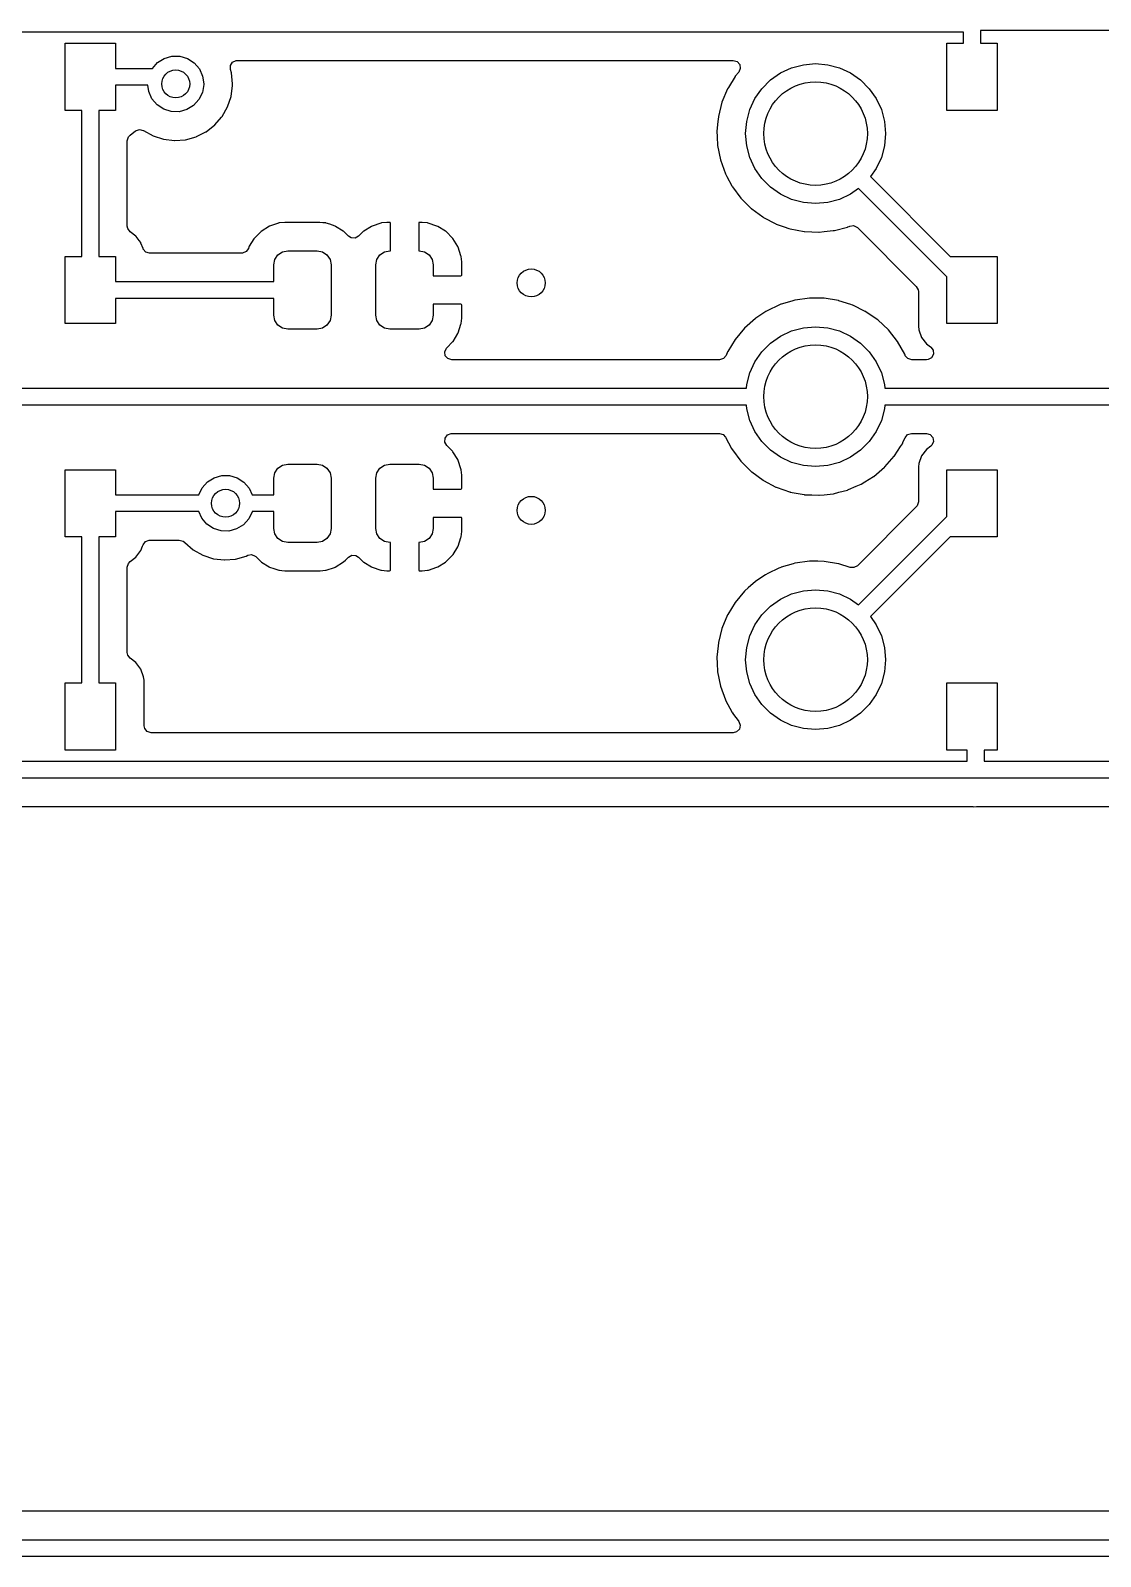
# Model space of a CAD drawing. Extents: x 51 to 243, y -135 to -54.
# Drawn here: x 74.88 to 93.99, y -135.02 to -107.76 of the extents above; entities that cross this region are included whole.
import ezdxf

# ---------------------------------------------------------------- set-up
doc = ezdxf.new("R2010")
doc.units = 0
doc.layers.add('BLACK', color=7, linetype='CONTINUOUS')

msp = doc.modelspace()

# ---------------------------------------------------------------- linework, layer by layer
at = {"layer": 'BLACK', "linetype": 'CONTINUOUS'}
for p, q in [((91.545, -107.785), (73.6566, -107.785)), ((91.545, -107.985), (91.545, -107.785)), ((95.8435, -107.758), (91.845, -107.758)), ((91.845, -107.758), (91.845, -107.985)), ((75.495, -109.185), (75.495, -107.985)), ((75.495, -107.985), (76.395, -107.985)), ((76.395, -107.985), (76.395, -108.435)), ((77.2658, -108.256), (77.4021, -108.217)), ((77.4021, -108.217), (77.5439, -108.217)), ((77.5439, -108.217), (77.6797, -108.258)), ((91.245, -109.185), (91.245, -107.985)), ((91.245, -107.985), (91.545, -107.985)), ((91.845, -107.985), (92.145, -107.985)), ((92.145, -107.985), (92.145, -109.185)), ((76.395, -108.435), (77.0543, -108.435)), ((77.0543, -108.435), (77.1459, -108.331)), ((77.1459, -108.331), (77.2658, -108.256)), ((77.6797, -108.258), (77.7987, -108.335)), ((77.7987, -108.335), (77.8912, -108.443)), ((77.8912, -108.443), (77.9499, -108.572)), ((78.4458, -108.385), (78.4837, -108.325)), ((78.4463, -108.456), (78.4458, -108.385)), ((78.4641, -108.515), (78.4463, -108.456)), ((78.4834, -108.712), (78.4641, -108.515)), ((78.4837, -108.325), (78.5481, -108.295)), ((78.5481, -108.295), (78.567, -108.294)), ((78.567, -108.294), (87.4302, -108.294)), ((87.4302, -108.294), (87.4983, -108.314)), ((87.5271, -108.501), (87.4644, -108.576)), ((87.4983, -108.314), (87.5448, -108.368)), ((87.5549, -108.438), (87.5271, -108.501)), ((87.5448, -108.368), (87.5549, -108.438)), ((88.0965, -108.642), (88.275, -108.517)), ((88.275, -108.517), (88.4725, -108.425)), ((88.4725, -108.425), (88.6829, -108.369)), ((88.6829, -108.369), (88.9, -108.35)), ((88.9, -108.35), (89.1171, -108.369)), ((89.1171, -108.369), (89.3275, -108.425)), ((89.3275, -108.425), (89.525, -108.517)), ((89.525, -108.517), (89.7035, -108.642)), ((76.9738, -108.735), (76.395, -108.735)), ((76.395, -108.735), (76.395, -109.185)), ((76.9884, -108.846), (76.9738, -108.735)), ((77.9699, -108.724), (77.9463, -108.864)), ((77.9499, -108.572), (77.97, -108.712)), ((77.97, -108.712), (77.9699, -108.724)), ((78.4582, -108.937), (78.483, -108.74)), ((78.483, -108.74), (78.4834, -108.712)), ((87.3425, -108.777), (87.3288, -108.799)), ((87.4619, -108.58), (87.3425, -108.777)), ((87.4644, -108.576), (87.4619, -108.58)), ((87.9424, -108.797), (88.0965, -108.642)), ((89.7035, -108.642), (89.8576, -108.797)), ((77.0455, -108.976), (76.9884, -108.846)), ((77.1367, -109.085), (77.0455, -108.976)), ((77.8845, -108.992), (77.7894, -109.097)), ((77.9463, -108.864), (77.8845, -108.992)), ((78.3958, -109.124), (78.4582, -108.937)), ((87.2277, -109.04), (87.1634, -109.294)), ((87.3288, -108.799), (87.2277, -109.04)), ((87.7254, -109.172), (87.8175, -108.975)), ((87.8175, -108.975), (87.9424, -108.797)), ((89.8576, -108.797), (89.9825, -108.975)), ((89.9825, -108.975), (90.0746, -109.172)), ((75.795, -109.185), (75.495, -109.185)), ((75.795, -111.795), (75.795, -109.185)), ((76.395, -109.185), (76.095, -109.185)), ((76.095, -109.185), (76.095, -111.795)), ((77.2547, -109.163), (77.1367, -109.085)), ((77.3901, -109.206), (77.2547, -109.163)), ((77.5318, -109.208), (77.3901, -109.206)), ((77.6686, -109.171), (77.5318, -109.208)), ((77.7894, -109.097), (77.6686, -109.171)), ((78.1688, -109.446), (78.2867, -109.309)), ((78.2867, -109.309), (78.294, -109.301)), ((78.294, -109.301), (78.2981, -109.296)), ((78.294, -109.301), (78.294, -109.301)), ((78.2981, -109.296), (78.3958, -109.124)), ((87.1629, -109.298), (87.154, -109.386)), ((87.1634, -109.294), (87.1629, -109.298)), ((87.1629, -109.298), (87.1629, -109.298)), ((87.669, -109.383), (87.7254, -109.172)), ((90.0746, -109.172), (90.131, -109.383)), ((92.145, -109.185), (91.245, -109.185)), ((76.6539, -109.626), (76.753, -109.552)), ((76.753, -109.552), (76.8195, -109.527)), ((76.8195, -109.527), (76.8889, -109.542)), ((76.8889, -109.542), (76.8914, -109.544)), ((76.8914, -109.544), (76.8916, -109.544)), ((76.8916, -109.544), (77.0643, -109.641)), ((77.842, -109.654), (78.0075, -109.57)), ((78.0075, -109.57), (78.013, -109.568)), ((78.0075, -109.57), (78.0075, -109.57)), ((78.013, -109.568), (78.1688, -109.446)), ((87.154, -109.386), (87.1372, -109.554)), ((87.1372, -109.554), (87.1374, -109.559)), ((87.1374, -109.559), (87.1374, -109.559)), ((87.1374, -109.559), (87.1421, -109.657)), ((87.65, -109.6), (87.669, -109.383)), ((87.669, -109.817), (87.65, -109.6)), ((90.131, -109.383), (90.15, -109.6)), ((90.15, -109.6), (90.131, -109.817)), ((76.6035, -109.727), (76.6235, -109.659)), ((76.6035, -111.253), (76.6035, -109.727)), ((76.6235, -109.659), (76.6539, -109.626)), ((77.0643, -109.641), (77.2524, -109.702)), ((77.2524, -109.702), (77.4488, -109.725)), ((77.4488, -109.725), (77.4549, -109.725)), ((77.4549, -109.725), (77.6398, -109.71)), ((77.4549, -109.725), (77.4549, -109.725)), ((77.6398, -109.71), (77.6398, -109.71)), ((77.6398, -109.71), (77.646, -109.71)), ((77.646, -109.71), (77.8365, -109.657)), ((77.8365, -109.657), (77.842, -109.654)), ((77.842, -109.654), (77.842, -109.654)), ((87.1421, -109.657), (87.1497, -109.815)), ((87.1497, -109.815), (87.2007, -110.071)), ((87.7254, -110.028), (87.669, -109.817)), ((90.131, -109.817), (90.0746, -110.028)), ((87.2007, -110.071), (87.289, -110.317)), ((87.8175, -110.225), (87.7254, -110.028)), ((90.0746, -110.028), (89.9825, -110.225)), ((87.289, -110.317), (87.3141, -110.364)), ((87.3141, -110.364), (87.4052, -110.533)), ((87.9424, -110.403), (87.8175, -110.225)), ((88.0965, -110.558), (87.9424, -110.403)), ((89.9825, -110.225), (89.8815, -110.369)), ((89.8815, -110.369), (91.3071, -111.795)), ((87.4052, -110.533), (87.4127, -110.547)), ((87.4127, -110.547), (87.4155, -110.551)), ((87.4155, -110.551), (87.4155, -110.551)), ((87.4155, -110.551), (87.5663, -110.753)), ((88.275, -110.683), (88.0965, -110.558)), ((88.4725, -110.775), (88.275, -110.683)), ((89.525, -110.683), (89.3275, -110.775)), ((89.6693, -110.581), (89.525, -110.683)), ((91.245, -112.157), (89.6693, -110.581)), ((87.5663, -110.753), (87.5663, -110.753)), ((87.5663, -110.753), (87.5691, -110.757)), ((87.5691, -110.757), (87.5724, -110.76)), ((87.5724, -110.76), (87.5724, -110.76)), ((87.5724, -110.76), (87.7498, -110.936)), ((87.7498, -110.936), (87.7547, -110.941)), ((87.7547, -110.941), (87.7585, -110.944)), ((87.7585, -110.944), (87.7585, -110.944)), ((87.7585, -110.944), (87.956, -111.088)), ((88.6829, -110.831), (88.4725, -110.775)), ((88.9, -110.85), (88.6829, -110.831)), ((89.1171, -110.831), (88.9, -110.85)), ((89.3275, -110.775), (89.1171, -110.831)), ((79.1804, -111.242), (79.1461, -111.253)), ((79.3073, -111.2), (79.1804, -111.242)), ((79.3138, -111.197), (79.3073, -111.2)), ((79.3073, -111.2), (79.3073, -111.2)), ((79.3207, -111.197), (79.3138, -111.197)), ((79.4163, -111.187), (79.3207, -111.197)), ((79.3207, -111.197), (79.3207, -111.197)), ((79.4164, -111.187), (79.4163, -111.187)), ((79.4196, -111.186), (79.4164, -111.187)), ((80.0454, -111.186), (79.4196, -111.186)), ((80.0983, -111.192), (80.0454, -111.186)), ((80.143, -111.197), (80.0983, -111.192)), ((80.1499, -111.197), (80.143, -111.197)), ((80.143, -111.197), (80.143, -111.197)), ((80.1564, -111.199), (80.1499, -111.197)), ((80.22, -111.22), (80.1564, -111.199)), ((80.1564, -111.199), (80.1564, -111.199)), ((80.3177, -111.253), (80.22, -111.22)), ((81.1324, -111.2), (80.9782, -111.252)), ((81.1458, -111.197), (81.1324, -111.2)), ((81.2414, -111.187), (81.1458, -111.197)), ((81.2479, -111.187), (81.2414, -111.187)), ((81.29, -111.187), (81.2479, -111.187)), ((81.2976, -111.189), (81.29, -111.187)), ((81.299, -111.19), (81.2976, -111.189)), ((81.3035, -111.205), (81.299, -111.19)), ((81.3035, -111.695), (81.3035, -111.205)), ((81.8132, -111.193), (81.8115, -111.201)), ((81.8115, -111.201), (81.8115, -111.695)), ((81.8144, -111.191), (81.8132, -111.193)), ((81.8296, -111.187), (81.8144, -111.191)), ((81.8671, -111.187), (81.8296, -111.187)), ((81.8736, -111.187), (81.8671, -111.187)), ((81.9679, -111.197), (81.8736, -111.187)), ((81.9813, -111.2), (81.9679, -111.197)), ((82.1356, -111.251), (81.9813, -111.2)), ((87.956, -111.088), (87.9655, -111.095)), ((87.9655, -111.095), (87.9697, -111.098)), ((87.9697, -111.098), (87.9697, -111.098)), ((87.9697, -111.098), (88.1927, -111.215)), ((88.1927, -111.215), (88.1927, -111.215)), ((88.1927, -111.215), (88.1968, -111.217)), ((88.1968, -111.217), (88.3405, -111.267)), ((89.509, -111.252), (89.5795, -111.244)), ((89.5795, -111.244), (89.6478, -111.279)), ((76.6114, -111.297), (76.6035, -111.253)), ((76.6539, -111.354), (76.6114, -111.297)), ((76.7583, -111.432), (76.6539, -111.354)), ((76.7636, -111.439), (76.7583, -111.432)), ((76.8186, -111.512), (76.7636, -111.439)), ((76.8456, -111.548), (76.8186, -111.512)), ((78.8669, -111.478), (78.7829, -111.614)), ((78.8707, -111.472), (78.8669, -111.478)), ((78.8669, -111.478), (78.8669, -111.478)), ((78.9957, -111.347), (78.8707, -111.472)), ((79.1461, -111.253), (78.9957, -111.347)), ((80.324, -111.257), (80.3177, -111.253)), ((80.4621, -111.342), (80.324, -111.257)), ((80.324, -111.257), (80.324, -111.257)), ((80.4683, -111.346), (80.4621, -111.342)), ((80.4735, -111.351), (80.4683, -111.346)), ((80.5564, -111.434), (80.4735, -111.351)), ((80.4735, -111.351), (80.4735, -111.351)), ((80.6015, -111.463), (80.5564, -111.434)), ((80.6723, -111.468), (80.6015, -111.463)), ((80.7346, -111.433), (80.6723, -111.468)), ((80.8158, -111.352), (80.7346, -111.433)), ((80.8272, -111.343), (80.8158, -111.352)), ((80.965, -111.258), (80.8272, -111.343)), ((80.9782, -111.252), (80.965, -111.258)), ((82.1488, -111.257), (82.1356, -111.251)), ((82.2868, -111.342), (82.1488, -111.257)), ((82.2982, -111.351), (82.2868, -111.342)), ((82.4129, -111.466), (82.2982, -111.351)), ((82.4219, -111.477), (82.4129, -111.466)), ((82.5072, -111.615), (82.4219, -111.477)), ((88.3405, -111.267), (88.4245, -111.297)), ((88.4245, -111.297), (88.4436, -111.303)), ((88.4436, -111.303), (88.4482, -111.304)), ((88.4482, -111.304), (88.6958, -111.351)), ((88.6958, -111.351), (88.6958, -111.351)), ((88.6958, -111.351), (88.7004, -111.352)), ((88.7004, -111.352), (88.831, -111.357)), ((88.831, -111.357), (88.9569, -111.362)), ((88.9569, -111.362), (88.9569, -111.362)), ((88.9569, -111.362), (88.9615, -111.362)), ((88.9615, -111.362), (89.0525, -111.352)), ((89.0525, -111.352), (89.2167, -111.334)), ((89.2167, -111.334), (89.2167, -111.334)), ((89.2167, -111.334), (89.2214, -111.334)), ((89.2214, -111.334), (89.2407, -111.329)), ((89.2407, -111.329), (89.4696, -111.269)), ((89.4696, -111.269), (89.4741, -111.267)), ((89.4741, -111.267), (89.4975, -111.257)), ((89.4975, -111.257), (89.509, -111.252)), ((89.6478, -111.279), (90.6996, -112.331)), ((76.8488, -111.557), (76.8456, -111.548)), ((76.8855, -111.655), (76.8488, -111.557)), ((76.8889, -111.663), (76.8855, -111.655)), ((76.9354, -111.716), (76.8889, -111.663)), ((77.0035, -111.736), (76.9354, -111.716)), ((78.649, -111.736), (77.0035, -111.736)), ((78.6626, -111.736), (78.649, -111.736)), ((78.7282, -111.709), (78.6626, -111.736)), ((78.7686, -111.65), (78.7282, -111.709)), ((78.7779, -111.622), (78.7686, -111.65)), ((78.7829, -111.614), (78.7779, -111.622)), ((79.239, -111.849), (79.2932, -111.768)), ((79.2932, -111.768), (79.3743, -111.714)), ((79.3743, -111.714), (79.47, -111.695)), ((79.47, -111.695), (79.995, -111.695)), ((79.995, -111.695), (80.0907, -111.714)), ((80.0907, -111.714), (80.1718, -111.768)), ((80.1718, -111.768), (80.226, -111.849)), ((81.064, -111.849), (81.1182, -111.768)), ((81.1182, -111.768), (81.1993, -111.714)), ((81.1993, -111.714), (81.295, -111.695)), ((81.295, -111.695), (81.3035, -111.695)), ((81.8115, -111.695), (81.82, -111.695)), ((81.82, -111.695), (81.9157, -111.714)), ((81.9157, -111.714), (81.9968, -111.768)), ((81.9968, -111.768), (82.051, -111.849)), ((82.5134, -111.628), (82.5072, -111.615)), ((82.5649, -111.782), (82.5134, -111.628)), ((82.5677, -111.796), (82.5649, -111.782)), ((75.495, -112.995), (75.495, -111.795)), ((75.495, -111.795), (75.795, -111.795)), ((76.095, -111.795), (76.395, -111.795)), ((76.395, -111.795), (76.395, -112.245)), ((79.22, -111.945), (79.239, -111.849)), ((79.22, -112.245), (79.22, -111.945)), ((80.226, -111.849), (80.245, -111.945)), ((80.245, -111.945), (80.245, -112.845)), ((81.045, -111.945), (81.064, -111.849)), ((81.045, -112.845), (81.045, -111.945)), ((82.051, -111.849), (82.07, -111.945)), ((82.07, -111.945), (82.07, -112.141)), ((82.5777, -111.891), (82.5677, -111.796)), ((82.578, -111.898), (82.5777, -111.891)), ((82.578, -112.127), (82.578, -111.898)), ((91.3071, -111.795), (92.145, -111.795)), ((92.145, -111.795), (92.145, -112.995)), ((76.395, -112.245), (79.22, -112.245)), ((82.07, -112.141), (82.5599, -112.141)), ((82.5599, -112.141), (82.5751, -112.137)), ((82.5751, -112.137), (82.5763, -112.135)), ((82.5763, -112.135), (82.578, -112.127)), ((90.6996, -112.331), (90.7336, -112.393)), ((91.245, -112.995), (91.245, -112.157)), ((79.22, -112.545), (76.395, -112.545)), ((76.395, -112.545), (76.395, -112.995)), ((79.22, -112.845), (79.22, -112.545)), ((88.4732, -112.593), (88.2824, -112.648)), ((88.5289, -112.576), (88.4732, -112.593)), ((88.5334, -112.575), (88.5289, -112.576)), ((88.5289, -112.576), (88.5289, -112.576)), ((88.7923, -112.54), (88.5334, -112.575)), ((88.797, -112.54), (88.7923, -112.54)), ((88.9399, -112.542), (88.797, -112.54)), ((88.797, -112.54), (88.797, -112.54)), ((89.0537, -112.543), (88.9399, -112.542)), ((89.3117, -112.585), (89.0537, -112.543)), ((89.3161, -112.587), (89.3117, -112.585)), ((89.529, -112.655), (89.3161, -112.587)), ((90.7336, -112.393), (90.7365, -112.42)), ((90.7365, -112.42), (90.7365, -113.043)), ((79.239, -112.941), (79.22, -112.845)), ((80.245, -112.845), (80.226, -112.941)), ((81.064, -112.941), (81.045, -112.845)), ((82.07, -112.845), (82.051, -112.941)), ((82.5645, -112.649), (82.07, -112.649)), ((82.07, -112.649), (82.07, -112.845)), ((82.5721, -112.651), (82.5645, -112.649)), ((82.5735, -112.652), (82.5721, -112.651)), ((82.578, -112.667), (82.5735, -112.652)), ((82.578, -112.892), (82.578, -112.667)), ((88.0096, -112.781), (87.8304, -112.898)), ((88.0451, -112.758), (88.0096, -112.781)), ((88.2417, -112.667), (88.0451, -112.758)), ((88.2782, -112.65), (88.2417, -112.667)), ((88.2824, -112.648), (88.2782, -112.65)), ((88.2782, -112.65), (88.2782, -112.65)), ((89.5606, -112.665), (89.529, -112.655)), ((89.5648, -112.667), (89.5606, -112.665)), ((89.7857, -112.776), (89.5648, -112.667)), ((89.5648, -112.667), (89.5648, -112.667)), ((89.795, -112.781), (89.7857, -112.776)), ((89.7988, -112.783), (89.795, -112.781)), ((89.7989, -112.783), (89.7988, -112.783)), ((89.8574, -112.824), (89.7989, -112.783)), ((90.0098, -112.93), (89.8574, -112.824)), ((76.395, -112.995), (75.495, -112.995)), ((79.2932, -113.022), (79.239, -112.941)), ((79.3743, -113.076), (79.2932, -113.022)), ((79.47, -113.095), (79.3743, -113.076)), ((79.995, -113.095), (79.47, -113.095)), ((80.0907, -113.076), (79.995, -113.095)), ((80.1718, -113.022), (80.0907, -113.076)), ((80.226, -112.941), (80.1718, -113.022)), ((81.1182, -113.022), (81.064, -112.941)), ((81.1993, -113.076), (81.1182, -113.022)), ((81.295, -113.095), (81.1993, -113.076)), ((81.82, -113.095), (81.295, -113.095)), ((81.9157, -113.076), (81.82, -113.095)), ((81.9968, -113.022), (81.9157, -113.076)), ((82.051, -112.941), (81.9968, -113.022)), ((82.514, -113.161), (82.5651, -113.006)), ((82.5651, -113.006), (82.568, -112.993)), ((82.568, -112.993), (82.5777, -112.899)), ((82.5777, -112.899), (82.578, -112.892)), ((87.6315, -113.075), (87.4644, -113.276)), ((87.8265, -112.901), (87.6315, -113.075)), ((87.8304, -112.898), (87.8265, -112.901)), ((87.8304, -112.898), (87.8304, -112.898)), ((88.275, -113.217), (88.4725, -113.125)), ((88.4725, -113.125), (88.6829, -113.069)), ((88.6829, -113.069), (88.9, -113.05)), ((88.9, -113.05), (89.1171, -113.069)), ((89.1171, -113.069), (89.3275, -113.125)), ((89.3275, -113.125), (89.525, -113.217)), ((90.2001, -113.109), (90.0098, -112.93)), ((90.362, -113.314), (90.2001, -113.109)), ((90.7365, -113.043), (90.7433, -113.105)), ((90.7433, -113.105), (90.7944, -113.242)), ((92.145, -112.995), (91.245, -112.995)), ((82.3046, -113.433), (82.3106, -113.426)), ((82.3106, -113.426), (82.4137, -113.323)), ((82.4137, -113.323), (82.4228, -113.312)), ((82.4228, -113.312), (82.5078, -113.174)), ((82.5078, -113.174), (82.514, -113.161)), ((87.4619, -113.28), (87.3321, -113.494)), ((87.4644, -113.276), (87.4619, -113.28)), ((87.9424, -113.497), (88.0965, -113.342)), ((88.0965, -113.342), (88.275, -113.217)), ((89.525, -113.217), (89.7035, -113.342)), ((89.7035, -113.342), (89.8576, -113.497)), ((90.4916, -113.541), (90.362, -113.314)), ((90.7944, -113.242), (90.8817, -113.358)), ((90.8817, -113.358), (90.9521, -113.411)), ((90.9521, -113.411), (90.957, -113.415)), ((90.957, -113.415), (90.9995, -113.472)), ((82.2751, -113.498), (82.3046, -113.433)), ((82.2852, -113.568), (82.2751, -113.498)), ((82.3317, -113.621), (82.2852, -113.568)), ((82.3998, -113.641), (82.3317, -113.621)), ((87.1854, -113.641), (82.3998, -113.641)), ((87.2568, -113.619), (87.1854, -113.641)), ((87.3016, -113.564), (87.2568, -113.619)), ((87.3288, -113.499), (87.3016, -113.564)), ((87.3321, -113.494), (87.3288, -113.499)), ((87.7254, -113.872), (87.8175, -113.675)), ((87.8175, -113.675), (87.9424, -113.497)), ((89.8576, -113.497), (89.9825, -113.675)), ((89.9825, -113.675), (90.0746, -113.872)), ((90.4996, -113.561), (90.4916, -113.541)), ((90.5024, -113.568), (90.4996, -113.561)), ((90.5489, -113.621), (90.5024, -113.568)), ((90.617, -113.641), (90.5489, -113.621)), ((90.8814, -113.641), (90.617, -113.641)), ((90.9082, -113.639), (90.8814, -113.641)), ((90.9705, -113.605), (90.9082, -113.639)), ((91.0046, -113.542), (90.9705, -113.605)), ((90.9995, -113.472), (91.0046, -113.542)), ((87.669, -114.083), (87.7254, -113.872)), ((90.0746, -113.872), (90.131, -114.083)), ((71.0869, -114.15), (87.6631, -114.15)), ((87.6631, -114.15), (87.669, -114.083)), ((90.131, -114.083), (90.1369, -114.15)), ((90.1369, -114.15), (106.713, -114.15)), ((87.6631, -114.45), (71.0869, -114.45)), ((87.669, -114.517), (87.6631, -114.45)), ((87.7254, -114.728), (87.669, -114.517)), ((90.131, -114.517), (90.0746, -114.728)), ((90.1369, -114.45), (90.131, -114.517)), ((106.713, -114.45), (90.1369, -114.45)), ((87.8175, -114.925), (87.7254, -114.728)), ((90.0746, -114.728), (89.9825, -114.925)), ((82.2765, -115.111), (82.2815, -115.041)), ((82.2815, -115.041), (82.324, -114.984)), ((82.324, -114.984), (82.3905, -114.959)), ((82.3905, -114.959), (82.3996, -114.959)), ((82.3996, -114.959), (87.1821, -114.959)), ((87.1821, -114.959), (87.2502, -114.979)), ((87.2502, -114.979), (87.2931, -115.025)), ((87.2931, -115.025), (87.4008, -115.225)), ((87.9424, -115.103), (87.8175, -114.925)), ((89.9825, -114.925), (89.8576, -115.103)), ((90.4673, -115.102), (90.4987, -115.033)), ((90.4987, -115.033), (90.5449, -114.979)), ((90.5449, -114.979), (90.6136, -114.959)), ((90.6136, -114.959), (90.8814, -114.959)), ((90.8814, -114.959), (90.9496, -114.979)), ((90.9496, -114.979), (90.9961, -115.032)), ((90.9961, -115.032), (91.0062, -115.102)), ((82.3106, -115.174), (82.2765, -115.111)), ((82.4129, -115.276), (82.3106, -115.174)), ((82.4219, -115.287), (82.4129, -115.276)), ((82.5072, -115.425), (82.4219, -115.287)), ((87.4008, -115.225), (87.4127, -115.247)), ((87.4127, -115.247), (87.4155, -115.251)), ((87.4155, -115.251), (87.4155, -115.251)), ((87.4155, -115.251), (87.5663, -115.453)), ((88.0965, -115.258), (87.9424, -115.103)), ((88.275, -115.383), (88.0965, -115.258)), ((89.7035, -115.258), (89.525, -115.383)), ((89.8576, -115.103), (89.7035, -115.258)), ((90.311, -115.357), (90.4174, -115.192)), ((90.4174, -115.192), (90.4497, -115.141)), ((90.4497, -115.141), (90.4673, -115.102)), ((90.8817, -115.242), (90.7944, -115.358)), ((90.957, -115.185), (90.8817, -115.242)), ((90.9767, -115.167), (90.957, -115.185)), ((91.0062, -115.102), (90.9767, -115.167)), ((75.495, -116.805), (75.495, -115.605)), ((75.495, -115.605), (76.395, -115.605)), ((76.395, -115.605), (76.395, -116.055)), ((79.239, -115.659), (79.2932, -115.578)), ((79.2932, -115.578), (79.3743, -115.524)), ((79.3743, -115.524), (79.47, -115.505)), ((79.47, -115.505), (79.995, -115.505)), ((79.995, -115.505), (80.0907, -115.524)), ((80.0907, -115.524), (80.1718, -115.578)), ((80.1718, -115.578), (80.226, -115.659)), ((81.064, -115.659), (81.1182, -115.578)), ((81.1182, -115.578), (81.1993, -115.524)), ((81.1993, -115.524), (81.295, -115.505)), ((81.295, -115.505), (81.82, -115.505)), ((81.82, -115.505), (81.9157, -115.524)), ((81.9157, -115.524), (81.9968, -115.578)), ((81.9968, -115.578), (82.051, -115.659)), ((82.5134, -115.438), (82.5072, -115.425)), ((82.5649, -115.592), (82.5134, -115.438)), ((82.5677, -115.606), (82.5649, -115.592)), ((82.5777, -115.701), (82.5677, -115.606)), ((87.5663, -115.453), (87.5663, -115.453)), ((87.5663, -115.453), (87.5691, -115.457)), ((87.5691, -115.457), (87.5724, -115.46)), ((87.5724, -115.46), (87.5724, -115.46)), ((87.5724, -115.46), (87.7514, -115.638)), ((88.4725, -115.475), (88.275, -115.383)), ((88.6829, -115.531), (88.4725, -115.475)), ((88.9, -115.55), (88.6829, -115.531)), ((89.1171, -115.531), (88.9, -115.55)), ((89.3275, -115.475), (89.1171, -115.531)), ((89.525, -115.383), (89.3275, -115.475)), ((89.9401, -115.724), (90.1324, -115.561)), ((90.1324, -115.561), (90.136, -115.558)), ((90.1324, -115.561), (90.1324, -115.561)), ((90.136, -115.558), (90.1391, -115.554)), ((90.1391, -115.554), (90.3053, -115.365)), ((90.3053, -115.365), (90.3083, -115.361)), ((90.3053, -115.365), (90.3053, -115.365)), ((90.3083, -115.361), (90.311, -115.357)), ((90.7433, -115.495), (90.7365, -115.557)), ((90.7365, -115.557), (90.7365, -116.18)), ((90.7944, -115.358), (90.7433, -115.495)), ((91.245, -116.443), (91.245, -115.605)), ((91.245, -115.605), (92.145, -115.605)), ((92.145, -115.605), (92.145, -116.805)), ((77.9411, -115.93), (78.0349, -115.824)), ((78.0349, -115.824), (78.1548, -115.749)), ((78.1548, -115.749), (78.2911, -115.71)), ((78.2911, -115.71), (78.4329, -115.71)), ((78.4329, -115.71), (78.5687, -115.751)), ((78.5687, -115.751), (78.6877, -115.828)), ((78.6877, -115.828), (78.7802, -115.936)), ((79.22, -115.755), (79.239, -115.659)), ((79.22, -116.055), (79.22, -115.755)), ((80.226, -115.659), (80.245, -115.755)), ((80.245, -115.755), (80.245, -116.655)), ((81.045, -115.755), (81.064, -115.659)), ((81.045, -116.655), (81.045, -115.755)), ((82.051, -115.659), (82.07, -115.755)), ((82.07, -115.755), (82.07, -115.951)), ((82.578, -115.708), (82.5777, -115.701)), ((82.578, -115.937), (82.578, -115.708)), ((87.7514, -115.638), (87.7547, -115.641)), ((87.7547, -115.641), (87.7585, -115.644)), ((87.7585, -115.644), (87.7585, -115.644)), ((87.7585, -115.644), (87.9617, -115.793)), ((87.9617, -115.793), (87.9655, -115.795)), ((87.9655, -115.795), (87.9697, -115.798)), ((87.9697, -115.798), (87.9697, -115.798)), ((87.9697, -115.798), (88.1927, -115.915)), ((89.6267, -115.902), (89.7143, -115.864)), ((89.7143, -115.864), (89.7803, -115.823)), ((89.7803, -115.823), (89.9325, -115.729)), ((89.9325, -115.729), (89.9365, -115.727)), ((89.9325, -115.729), (89.9325, -115.729)), ((89.9365, -115.727), (89.9401, -115.724)), ((89.9401, -115.724), (89.9401, -115.724)), ((76.395, -116.055), (77.8826, -116.055)), ((77.8826, -116.055), (77.9411, -115.93)), ((78.7802, -115.936), (78.8345, -116.055)), ((78.8345, -116.055), (79.22, -116.055)), ((82.07, -115.951), (82.5599, -115.951)), ((82.5599, -115.951), (82.5751, -115.947)), ((82.5751, -115.947), (82.5763, -115.945)), ((82.5763, -115.945), (82.578, -115.937)), ((88.1927, -115.915), (88.1927, -115.915)), ((88.1927, -115.915), (88.1968, -115.917)), ((88.1968, -115.917), (88.3353, -115.966)), ((88.3353, -115.966), (88.4311, -115.999)), ((88.4311, -115.999), (88.4436, -116.003)), ((88.4436, -116.003), (88.4482, -116.004)), ((88.4482, -116.004), (88.6958, -116.051)), ((88.6958, -116.051), (88.6958, -116.051)), ((88.6958, -116.051), (88.7004, -116.052)), ((88.7004, -116.052), (88.83, -116.057)), ((88.83, -116.057), (88.9569, -116.062)), ((88.9569, -116.062), (88.9569, -116.062)), ((88.9569, -116.062), (88.9615, -116.062)), ((88.9615, -116.062), (89.0519, -116.052)), ((89.0519, -116.052), (89.2167, -116.034)), ((89.2167, -116.034), (89.2167, -116.034)), ((89.2167, -116.034), (89.2214, -116.034)), ((89.2214, -116.034), (89.3164, -116.009)), ((89.3164, -116.009), (89.4696, -115.969)), ((89.4696, -115.969), (89.4741, -115.967)), ((89.4696, -115.969), (89.4696, -115.969)), ((89.4741, -115.967), (89.4857, -115.962)), ((89.4857, -115.962), (89.6267, -115.902)), ((77.8843, -116.355), (76.395, -116.355)), ((76.395, -116.355), (76.395, -116.805)), ((77.9345, -116.469), (77.8843, -116.355)), ((78.8353, -116.357), (78.7735, -116.485)), ((78.8357, -116.355), (78.8353, -116.357)), ((79.22, -116.355), (78.8357, -116.355)), ((79.22, -116.655), (79.22, -116.355)), ((90.6996, -116.269), (89.6476, -117.321)), ((90.7165, -116.248), (90.6996, -116.269)), ((90.7365, -116.18), (90.7165, -116.248)), ((78.0257, -116.578), (77.9345, -116.469)), ((78.1437, -116.656), (78.0257, -116.578)), ((78.2791, -116.699), (78.1437, -116.656)), ((78.5576, -116.664), (78.4208, -116.701)), ((78.6784, -116.59), (78.5576, -116.664)), ((78.7735, -116.485), (78.6784, -116.59)), ((79.239, -116.751), (79.22, -116.655)), ((80.245, -116.655), (80.226, -116.751)), ((81.064, -116.751), (81.045, -116.655)), ((82.07, -116.655), (82.051, -116.751)), ((82.5645, -116.459), (82.07, -116.459)), ((82.07, -116.459), (82.07, -116.655)), ((82.5721, -116.461), (82.5645, -116.459)), ((82.5735, -116.462), (82.5721, -116.461)), ((82.578, -116.477), (82.5735, -116.462)), ((82.578, -116.702), (82.578, -116.477)), ((89.6693, -118.019), (91.245, -116.443)), ((75.795, -116.805), (75.495, -116.805)), ((75.795, -119.415), (75.795, -116.805)), ((76.395, -116.805), (76.095, -116.805)), ((76.095, -116.805), (76.095, -119.415)), ((76.8755, -116.972), (76.8855, -116.945)), ((76.8855, -116.945), (76.9282, -116.889)), ((76.9282, -116.889), (76.9947, -116.864)), ((76.9947, -116.864), (77.0035, -116.863)), ((77.0035, -116.863), (77.5335, -116.863)), ((77.5335, -116.863), (77.6016, -116.884)), ((77.6016, -116.884), (77.6241, -116.902)), ((77.6241, -116.902), (77.6262, -116.904)), ((77.6262, -116.904), (77.63, -116.909)), ((77.63, -116.909), (77.7806, -117.037)), ((78.4208, -116.701), (78.2791, -116.699)), ((79.2932, -116.832), (79.239, -116.751)), ((79.3743, -116.886), (79.2932, -116.832)), ((79.47, -116.905), (79.3743, -116.886)), ((79.995, -116.905), (79.47, -116.905)), ((80.0907, -116.886), (79.995, -116.905)), ((80.1718, -116.832), (80.0907, -116.886)), ((80.226, -116.751), (80.1718, -116.832)), ((81.1182, -116.832), (81.064, -116.751)), ((81.1993, -116.886), (81.1182, -116.832)), ((81.295, -116.905), (81.1993, -116.886)), ((81.3035, -116.905), (81.295, -116.905)), ((81.3035, -117.399), (81.3035, -116.905)), ((81.82, -116.905), (81.8115, -116.905)), ((81.8115, -116.905), (81.8115, -117.395)), ((81.9157, -116.886), (81.82, -116.905)), ((81.9968, -116.832), (81.9157, -116.886)), ((82.051, -116.751), (81.9968, -116.832)), ((82.5078, -116.984), (82.514, -116.971)), ((82.514, -116.971), (82.5651, -116.816)), ((82.5651, -116.816), (82.568, -116.803)), ((82.568, -116.803), (82.5777, -116.709)), ((82.5777, -116.709), (82.578, -116.702)), ((91.3071, -116.805), (89.8815, -118.231)), ((92.145, -116.805), (91.3071, -116.805)), ((76.6539, -117.246), (76.6582, -117.243)), ((76.6582, -117.243), (76.7583, -117.168)), ((76.7583, -117.168), (76.8456, -117.052)), ((76.8456, -117.052), (76.8755, -116.972)), ((77.7806, -117.037), (77.9533, -117.134)), ((77.9533, -117.134), (78.1414, -117.195)), ((78.1414, -117.195), (78.3378, -117.218)), ((78.3378, -117.218), (78.3439, -117.218)), ((78.3439, -117.218), (78.5288, -117.203)), ((78.3439, -117.218), (78.3439, -117.218)), ((78.5288, -117.203), (78.5288, -117.203)), ((78.5288, -117.203), (78.535, -117.203)), ((78.535, -117.203), (78.7255, -117.15)), ((78.7255, -117.15), (78.7547, -117.135)), ((78.7547, -117.135), (78.8245, -117.122)), ((78.8245, -117.122), (78.8902, -117.149)), ((78.8902, -117.149), (78.9005, -117.158)), ((78.9005, -117.158), (78.9967, -117.254)), ((80.4693, -117.253), (80.5016, -117.221)), ((80.5016, -117.221), (80.5561, -117.167)), ((80.5561, -117.167), (80.6184, -117.132)), ((80.6184, -117.132), (80.6892, -117.137)), ((80.6892, -117.137), (80.7343, -117.166)), ((80.7343, -117.166), (80.8168, -117.249)), ((82.2992, -117.248), (82.4137, -117.133)), ((82.4137, -117.133), (82.4228, -117.122)), ((82.4228, -117.122), (82.5078, -116.984)), ((88.7923, -117.24), (88.5334, -117.275)), ((88.797, -117.24), (88.7923, -117.24)), ((88.9399, -117.242), (88.797, -117.24)), ((88.797, -117.24), (88.797, -117.24)), ((89.0537, -117.243), (88.9399, -117.242)), ((89.3117, -117.285), (89.0537, -117.243)), ((76.6035, -117.347), (76.6235, -117.279)), ((76.6035, -118.873), (76.6035, -117.347)), ((76.6235, -117.279), (76.6539, -117.246)), ((78.9967, -117.254), (79.0029, -117.258)), ((79.0029, -117.258), (79.0029, -117.258)), ((79.0029, -117.258), (79.1403, -117.343)), ((79.1403, -117.343), (79.1473, -117.347)), ((79.1473, -117.347), (79.2208, -117.371)), ((79.2208, -117.371), (79.3086, -117.401)), ((79.3086, -117.401), (79.3086, -117.401)), ((79.3086, -117.401), (79.3151, -117.403)), ((79.3151, -117.403), (79.322, -117.403)), ((79.322, -117.403), (79.322, -117.403)), ((79.322, -117.403), (79.365, -117.408)), ((79.365, -117.408), (79.4196, -117.413)), ((79.4196, -117.413), (80.0454, -117.413)), ((80.0454, -117.413), (80.0486, -117.413)), ((80.0486, -117.413), (80.1443, -117.403)), ((80.0486, -117.413), (80.0486, -117.413)), ((80.1443, -117.403), (80.1443, -117.403)), ((80.1443, -117.403), (80.1512, -117.403)), ((80.1512, -117.403), (80.1577, -117.4)), ((80.1577, -117.4), (80.308, -117.35)), ((80.1577, -117.4), (80.1577, -117.4)), ((80.308, -117.35), (80.3189, -117.347)), ((80.3189, -117.347), (80.4693, -117.253)), ((80.8168, -117.249), (80.8282, -117.258)), ((80.8282, -117.258), (80.9662, -117.343)), ((80.9662, -117.343), (80.9794, -117.349)), ((80.9794, -117.349), (81.1337, -117.4)), ((81.1337, -117.4), (81.1471, -117.403)), ((81.1471, -117.403), (81.2414, -117.413)), ((81.2414, -117.413), (81.2479, -117.413)), ((81.2479, -117.413), (81.2854, -117.413)), ((81.2854, -117.413), (81.3006, -117.409)), ((81.3006, -117.409), (81.3018, -117.407)), ((81.3018, -117.407), (81.3035, -117.399)), ((81.8115, -117.395), (81.816, -117.41)), ((81.816, -117.41), (81.8174, -117.411)), ((81.8174, -117.411), (81.825, -117.413)), ((81.825, -117.413), (81.8671, -117.413)), ((81.8671, -117.413), (81.8736, -117.413)), ((81.8736, -117.413), (81.9692, -117.403)), ((81.9692, -117.403), (81.9826, -117.4)), ((81.9826, -117.4), (82.1368, -117.348)), ((82.1368, -117.348), (82.15, -117.342)), ((82.15, -117.342), (82.2878, -117.257)), ((82.2878, -117.257), (82.2992, -117.248)), ((88.0061, -117.483), (87.8304, -117.598)), ((88.0451, -117.458), (88.0061, -117.483)), ((88.2417, -117.367), (88.0451, -117.458)), ((88.2782, -117.35), (88.2417, -117.367)), ((88.2824, -117.348), (88.2782, -117.35)), ((88.2782, -117.35), (88.2782, -117.35)), ((88.501, -117.285), (88.2824, -117.348)), ((88.5289, -117.276), (88.501, -117.285)), ((88.5334, -117.275), (88.5289, -117.276)), ((88.5289, -117.276), (88.5289, -117.276)), ((89.3161, -117.287), (89.3117, -117.285)), ((89.5201, -117.352), (89.3161, -117.287)), ((89.3161, -117.287), (89.3161, -117.287)), ((89.5853, -117.355), (89.5201, -117.352)), ((89.6476, -117.321), (89.5853, -117.355)), ((87.6315, -117.775), (87.4644, -117.976)), ((87.6356, -117.771), (87.6315, -117.775)), ((87.6938, -117.719), (87.6356, -117.771)), ((87.8265, -117.601), (87.6938, -117.719)), ((87.8304, -117.598), (87.8265, -117.601)), ((87.8304, -117.598), (87.8304, -117.598)), ((88.4725, -117.825), (88.6829, -117.769)), ((88.6829, -117.769), (88.9, -117.75)), ((88.9, -117.75), (89.1171, -117.769)), ((89.1171, -117.769), (89.3275, -117.825)), ((87.4619, -117.98), (87.3326, -118.193)), ((87.4644, -117.976), (87.4619, -117.98)), ((87.9424, -118.197), (88.0965, -118.042)), ((88.0965, -118.042), (88.275, -117.917)), ((88.275, -117.917), (88.4725, -117.825)), ((89.3275, -117.825), (89.525, -117.917)), ((89.525, -117.917), (89.6693, -118.019)), ((87.3288, -118.199), (87.2277, -118.44)), ((87.3326, -118.193), (87.3288, -118.199)), ((87.8175, -118.375), (87.9424, -118.197)), ((89.8815, -118.231), (89.9825, -118.375)), ((87.2277, -118.44), (87.1634, -118.694)), ((87.669, -118.783), (87.7254, -118.572)), ((87.7254, -118.572), (87.8175, -118.375)), ((89.9825, -118.375), (90.0746, -118.572)), ((90.0746, -118.572), (90.131, -118.783)), ((76.6114, -118.917), (76.6035, -118.873)), ((87.1575, -118.752), (87.1372, -118.954)), ((87.1629, -118.698), (87.1575, -118.752)), ((87.1634, -118.694), (87.1629, -118.698)), ((87.1629, -118.698), (87.1629, -118.698)), ((87.65, -119), (87.669, -118.783)), ((90.131, -118.783), (90.15, -119)), ((76.6539, -118.974), (76.6114, -118.917)), ((76.7583, -119.052), (76.6539, -118.974)), ((76.8456, -119.168), (76.7583, -119.052)), ((87.1372, -118.954), (87.1374, -118.959)), ((87.1374, -118.959), (87.1374, -118.959)), ((87.1374, -118.959), (87.1424, -119.063)), ((87.1424, -119.063), (87.1497, -119.215)), ((87.669, -119.217), (87.65, -119)), ((90.15, -119), (90.131, -119.217)), ((75.495, -120.615), (75.495, -119.415)), ((75.495, -119.415), (75.795, -119.415)), ((76.095, -119.415), (76.395, -119.415)), ((76.395, -119.415), (76.395, -120.615)), ((76.8967, -119.305), (76.8456, -119.168)), ((76.9035, -119.367), (76.8967, -119.305)), ((76.9035, -120.18), (76.9035, -119.367)), ((87.1497, -119.215), (87.2007, -119.471)), ((87.7254, -119.428), (87.669, -119.217)), ((90.131, -119.217), (90.0746, -119.428)), ((91.245, -120.615), (91.245, -119.415)), ((91.245, -119.415), (92.145, -119.415)), ((92.145, -119.415), (92.145, -120.615)), ((87.2007, -119.471), (87.289, -119.717)), ((87.8175, -119.625), (87.7254, -119.428)), ((87.9424, -119.803), (87.8175, -119.625)), ((89.9825, -119.625), (89.8576, -119.803)), ((90.0746, -119.428), (89.9825, -119.625)), ((87.289, -119.717), (87.2912, -119.721)), ((87.2912, -119.721), (87.4101, -119.942)), ((87.4101, -119.942), (87.4127, -119.947)), ((87.4127, -119.947), (87.4155, -119.951)), ((87.4155, -119.951), (87.4155, -119.951)), ((87.4155, -119.951), (87.4351, -119.977)), ((88.0965, -119.958), (87.9424, -119.803)), ((88.275, -120.083), (88.0965, -119.958)), ((89.7035, -119.958), (89.525, -120.083)), ((89.8576, -119.803), (89.7035, -119.958)), ((76.9149, -120.232), (76.9035, -120.18)), ((76.9614, -120.286), (76.9149, -120.232)), ((87.4351, -119.977), (87.5155, -120.085)), ((87.5396, -120.241), (87.4894, -120.291)), ((87.5155, -120.085), (87.5301, -120.105)), ((87.5301, -120.105), (87.5548, -120.171)), ((87.5548, -120.171), (87.5396, -120.241)), ((88.4725, -120.175), (88.275, -120.083)), ((88.6829, -120.231), (88.4725, -120.175)), ((88.9, -120.25), (88.6829, -120.231)), ((89.1171, -120.231), (88.9, -120.25)), ((89.3275, -120.175), (89.1171, -120.231)), ((89.525, -120.083), (89.3275, -120.175)), ((77.0295, -120.306), (76.9614, -120.286)), ((87.4291, -120.306), (77.0295, -120.306)), ((87.4894, -120.291), (87.4291, -120.306)), ((76.395, -120.615), (75.495, -120.615)), ((91.6105, -120.615), (91.245, -120.615)), ((91.6105, -120.815), (91.6105, -120.615)), ((92.145, -120.615), (91.9105, -120.615)), ((91.9105, -120.615), (91.9105, -120.815)), ((73.6566, -120.815), (91.6105, -120.815)), ((91.9105, -120.815), (110.66, -120.815)), ((113.073, -121.115), (73.5945, -121.115)), ((73.6315, -121.623), (91.6863, -121.623)), ((91.6863, -121.623), (91.7099, -121.625)), ((91.7099, -121.625), (91.711, -121.625)), ((91.711, -121.625), (91.711, -121.625)), ((91.711, -121.625), (91.7188, -121.627)), ((91.7188, -121.627), (91.7772, -121.623)), ((91.7772, -121.623), (91.7851, -121.623)), ((91.7851, -121.623), (110.736, -121.623)), ((116.727, -134.215), (58.999, -134.215)), ((58.7361, -134.724), (228.284, -134.724)), ((228.346, -135.024), (58.674, -135.024))]:
    msp.add_line(p, q, dxfattribs=at)
at = {"layer": 'BLACK'}
for centre, radius in [((77.47, -108.712), 0.25), ((88.9, -109.6), 0.925), ((83.82, -112.268), 0.25), ((88.9, -114.3), 0.925), ((78.359, -116.205), 0.25), ((83.82, -116.332), 0.25), ((88.9, -119), 0.925)]:
    msp.add_circle(centre, radius, dxfattribs=at)

doc.saveas('drawing.dxf')
